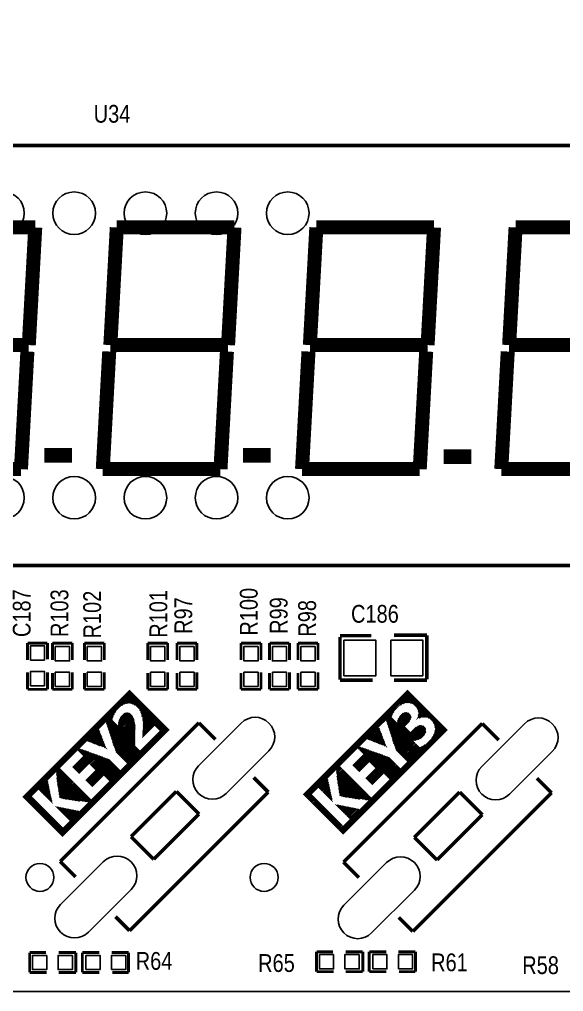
# Model space of a CAD drawing. Extents: x -16 to 114, y 9 to 99.
# Drawn here: x 76.75 to 96.17, y 9.2 to 43.91 of the extents above; entities that cross this region are included whole.
import ezdxf

# ---------------------------------------------------------------- set-up
doc = ezdxf.new("R2010")
doc.units = 0
for name, color, linetype in [('BG_OUTLINE', 3, 'CONTINUOUS'), ('MA_PEN3', 5, 'CONTINUOUS'), ('PG_SILKSCREEN_TOP', 6, 'CONTINUOUS'), ('PIN_TOP', 7, 'CONTINUOUS'), ('RD_SILKSCREEN_TOP', 8, 'CONTINUOUS')]:
    doc.layers.add(name, color=color, linetype=linetype)

msp = doc.modelspace()

# ---------------------------------------------------------------- linework, layer by layer
at = {"layer": 'BG_OUTLINE'}
for points in [[(-13.134086, 99.189794), (110.731046, 99.189794, -0.414215), (113.79708, 96.12376), (113.799874, 12.17676), (113.79708, 12.263374, -0.41422), (110.731046, 9.19734), (-13.22832, 9.19734), (-13.12672, 9.20496, -0.414214), (-16.192754, 12.270994), (-16.20012, 96.12376, -0.414215)], [(77.981048, 13.272516, 1), (76.983336, 13.272516, 1)], [(85.981032, 13.272516, 1), (84.98332, 13.272516, 1)]]:
    msp.add_lwpolyline(points, format="xyb", close=True, dxfattribs=at)
at = {"layer": 'MA_PEN3', "const_width": 0.0254}
for points in [[(76.861162, 16.143986), (80.68691, 19.96948)], [(76.879196, 16.125952), (80.704944, 19.951446)], [(76.89723, 16.107918), (80.722724, 19.933666)], [(76.915264, 16.089884), (80.740758, 19.915632)], [(76.933044, 16.072104), (80.758792, 19.897598)], [(76.951078, 16.05407), (80.776572, 19.879564)], [(76.969112, 16.036036), (80.794606, 19.861784)], [(76.986892, 16.018256), (80.81264, 19.84375)], [(80.399382, 19.394678), (80.830674, 19.825716)], [(80.489298, 19.448526), (80.848454, 19.807936)], [(80.543146, 19.46656), (80.866488, 19.789902)], [(86.872572, 16.230346), (90.608404, 19.965924)], [(86.890606, 16.212312), (90.626438, 19.948144)], [(86.90864, 16.194278), (90.644472, 19.93011)], [(86.926674, 16.176244), (90.662252, 19.912076)], [(86.944454, 16.158464), (90.680286, 19.894296)], [(86.962488, 16.14043), (90.69832, 19.876262)], [(86.980522, 16.122396), (90.7161, 19.858228)], [(86.998302, 16.104616), (90.734134, 19.840194)], [(90.339164, 19.409156), (90.752168, 19.822414)], [(90.428826, 19.463258), (90.770202, 19.80438)], [(90.482674, 19.481038), (90.787982, 19.786346)], [(80.579214, 19.46656), (80.884522, 19.771868)], [(80.633062, 19.484594), (80.902302, 19.753834)], [(80.668876, 19.484594), (80.920336, 19.736054)], [(80.704944, 19.484594), (80.93837, 19.71802)], [(80.722724, 19.46656), (80.95615, 19.699986)], [(80.758792, 19.46656), (80.974184, 19.682206)], [(80.776572, 19.448526), (80.992218, 19.664172)], [(80.81264, 19.448526), (81.010252, 19.646138)], [(80.830674, 19.430746), (81.028032, 19.628104)], [(80.848454, 19.412712), (81.046066, 19.610324)], [(80.884522, 19.412712), (81.0641, 19.59229)], [(80.902302, 19.394678), (81.08188, 19.574256)], [(80.920336, 19.376898), (81.099914, 19.556476)], [(80.93837, 19.358864), (81.117948, 19.538442)], [(80.95615, 19.34083), (81.135982, 19.520408)], [(80.974184, 19.322796), (81.153762, 19.502374)], [(80.992218, 19.305016), (81.171796, 19.484594)], [(81.010252, 19.286982), (81.18983, 19.46656)], [(81.028032, 19.268948), (81.20761, 19.448526)], [(81.028032, 19.233134), (81.225644, 19.430746)], [(90.536522, 19.499072), (90.806016, 19.768566)], [(90.57259, 19.499072), (90.82405, 19.750532)], [(90.608404, 19.499072), (90.84183, 19.732498)], [(90.644472, 19.499072), (90.859864, 19.714464)], [(90.680286, 19.499072), (90.877898, 19.696684)], [(90.69832, 19.481038), (90.895932, 19.67865)], [(90.734134, 19.481038), (90.913712, 19.660616)], [(90.752168, 19.463258), (90.931746, 19.642836)], [(90.787982, 19.463258), (90.94978, 19.624802)], [(90.806016, 19.445224), (90.96756, 19.606768)], [(90.82405, 19.42719), (90.985594, 19.588734)], [(90.84183, 19.409156), (91.003628, 19.570954)], [(90.859864, 19.391376), (91.021662, 19.55292)], [(90.877898, 19.373342), (91.039442, 19.534886)], [(90.895932, 19.355308), (91.057476, 19.517106)], [(90.913712, 19.337528), (91.07551, 19.499072)], [(90.931746, 19.319494), (91.09329, 19.481038)], [(90.931746, 19.283426), (91.111324, 19.463258)], [(90.94978, 19.265646), (91.129358, 19.445224)], [(90.96756, 19.247612), (91.147392, 19.42719)], [(77.004926, 16.000222), (80.202024, 19.197066)], [(79.842614, 18.802096), (80.148176, 19.107404)], [(79.968344, 18.388838), (80.704944, 19.125438)], [(79.986378, 18.371058), (80.722724, 19.107404)], [(79.986378, 18.33499), (80.740758, 19.08937)], [(80.273652, 18.802096), (80.633062, 19.161252)], [(80.273652, 18.766028), (80.650842, 19.143218)], [(80.273652, 18.730214), (80.68691, 19.143218)], [(80.291686, 18.855944), (80.596994, 19.161252)], [(80.30972, 18.909792), (80.56118, 19.161252)], [(80.345534, 18.981674), (80.507332, 19.143218)], [(81.046066, 19.2151), (81.243678, 19.412712)], [(81.0641, 19.197066), (81.261712, 19.394678)], [(81.0641, 19.161252), (81.279492, 19.376898)], [(81.08188, 19.143218), (81.297526, 19.358864)], [(81.08188, 19.107404), (81.31556, 19.34083)], [(81.099914, 19.08937), (81.33334, 19.322796)], [(81.099914, 19.053556), (81.351374, 19.305016)], [(81.099914, 19.017488), (81.369408, 19.286982)], [(81.117948, 18.999708), (81.387442, 19.268948)], [(81.135982, 18.981674), (81.405222, 19.251168)], [(81.135982, 18.945606), (81.423256, 19.233134)], [(81.135982, 18.909792), (81.44129, 19.2151)], [(81.135982, 18.873978), (81.45907, 19.197066)], [(81.153762, 18.855944), (81.477104, 19.179286)], [(81.153762, 18.819876), (81.495138, 19.161252)], [(81.153762, 18.784062), (81.513172, 19.143218)], [(81.153762, 18.748248), (81.530952, 19.125438)], [(81.153762, 18.71218), (81.548986, 19.107404)], [(81.153762, 18.676366), (81.56702, 19.08937)], [(87.016336, 16.086582), (90.123518, 19.193764)], [(89.836244, 18.870422), (90.06967, 19.103848)], [(89.94394, 18.511266), (90.590624, 19.157696)], [(89.961974, 18.493232), (90.626438, 19.157696)], [(89.961974, 18.457418), (90.644472, 19.139916)], [(89.979754, 18.439384), (90.662252, 19.121882)], [(89.979754, 18.40357), (90.680286, 19.103848)], [(89.997788, 18.385536), (90.69832, 19.086068)], [(90.231214, 18.870422), (90.536522, 19.17573)], [(90.231214, 18.834608), (90.57259, 19.17573)], [(90.249248, 18.92427), (90.500708, 19.17573)], [(90.303096, 19.014186), (90.44686, 19.157696)], [(90.913712, 18.906236), (91.290902, 19.283426)], [(90.94978, 18.978118), (91.273122, 19.30146)], [(90.96756, 19.211798), (91.165172, 19.409156)], [(90.96756, 19.17573), (91.183206, 19.391376)], [(90.96756, 19.068034), (91.237054, 19.337528)], [(90.96756, 19.031966), (91.255088, 19.319494)], [(90.985594, 19.157696), (91.20124, 19.373342)], [(90.985594, 19.121882), (91.21902, 19.355308)], [(91.003628, 18.960338), (91.308936, 19.265646)], [(91.021662, 18.942304), (91.32697, 19.247612)], [(91.09329, 18.978118), (91.34475, 19.229578)], [(91.129358, 18.978118), (91.362784, 19.211798)], [(91.165172, 18.978118), (91.380818, 19.193764)], [(91.20124, 18.978118), (91.398598, 19.17573)], [(91.237054, 18.978118), (91.416632, 19.157696)], [(91.273122, 18.978118), (91.434666, 19.139916)], [(91.308936, 18.978118), (91.4527, 19.121882)], [(91.32697, 18.960338), (91.47048, 19.103848)], [(91.34475, 18.942304), (91.488514, 19.086068)], [(79.842614, 18.766028), (80.112108, 19.035522)], [(79.860648, 18.748248), (80.094074, 18.981674)], [(79.860648, 18.71218), (80.076294, 18.927826)], [(79.878682, 18.6944), (80.076294, 18.891758)], [(79.878682, 18.658332), (80.094074, 18.873978)], [(79.896716, 18.640298), (80.112108, 18.855944)], [(79.896716, 18.604484), (80.130142, 18.83791)], [(79.914496, 18.58645), (80.148176, 18.819876)], [(79.914496, 18.550636), (80.165956, 18.802096)], [(79.93253, 18.532602), (80.18399, 18.784062)], [(79.93253, 18.496788), (80.202024, 18.766028)], [(79.950564, 18.478754), (80.219804, 18.748248)], [(80.004412, 18.31721), (80.758792, 19.071336)], [(80.004412, 18.281142), (80.776572, 19.053556)], [(80.022446, 18.263108), (80.794606, 19.035522)], [(80.022446, 18.227294), (80.794606, 18.999708)], [(80.040226, 18.20926), (80.81264, 18.981674)], [(80.040226, 18.173446), (80.830674, 18.96364)], [(80.05826, 18.155412), (80.830674, 18.927826)], [(80.05826, 18.119598), (80.848454, 18.909792)], [(80.05826, 18.08353), (80.848454, 18.873978)], [(80.076294, 18.06575), (80.848454, 18.83791)], [(80.076294, 18.029682), (80.866488, 18.819876)], [(80.094074, 18.011902), (80.866488, 18.784062)], [(80.094074, 17.975834), (80.866488, 18.748248)], [(81.135982, 18.514568), (81.638902, 19.017488)], [(81.135982, 18.478754), (81.656682, 18.999708)], [(81.135982, 18.44294), (81.674716, 18.981674)], [(81.135982, 18.406872), (81.69275, 18.96364)], [(81.135982, 18.371058), (81.71053, 18.945606)], [(81.135982, 18.33499), (81.728564, 18.927826)], [(81.135982, 18.299176), (81.746598, 18.909792)], [(81.135982, 18.263108), (81.764378, 18.891758)], [(81.153762, 18.640298), (81.5848, 19.071336)], [(81.153762, 18.604484), (81.602834, 19.053556)], [(81.153762, 18.56867), (81.620868, 19.035522)], [(81.5848, 18.676366), (81.782412, 18.873978)], [(81.602834, 18.658332), (81.800446, 18.855944)], [(81.620868, 18.640298), (81.81848, 18.83791)], [(81.638902, 18.622518), (81.83626, 18.819876)], [(81.656682, 18.604484), (81.854294, 18.802096)], [(81.674716, 18.58645), (81.872328, 18.784062)], [(81.69275, 18.56867), (81.890108, 18.766028)], [(81.71053, 18.550636), (81.908142, 18.748248)], [(89.836244, 18.834608), (90.051636, 19.05)], [(89.854024, 18.816574), (90.033602, 18.996152)], [(89.854024, 18.78076), (90.051636, 18.978118)], [(89.872058, 18.762726), (90.06967, 18.960338)], [(89.872058, 18.726658), (90.087704, 18.942304)], [(89.890092, 18.708878), (90.105484, 18.92427)], [(89.890092, 18.67281), (90.123518, 18.906236)], [(89.908126, 18.65503), (90.141552, 18.888456)], [(89.908126, 18.618962), (90.159332, 18.870422)], [(89.925906, 18.600928), (90.177366, 18.852388)], [(89.925906, 18.565114), (90.1954, 18.834608)], [(89.94394, 18.54708), (90.213434, 18.816574)], [(89.997788, 18.349468), (90.7161, 19.068034)], [(90.015822, 18.331688), (90.7161, 19.031966)], [(90.015822, 18.29562), (90.734134, 19.014186)], [(90.033602, 18.27784), (90.734134, 18.978118)], [(90.033602, 18.241772), (90.7161, 18.92427)], [(90.051636, 18.223738), (90.680286, 18.852388)], [(91.380818, 18.942304), (91.506548, 19.068034)], [(91.398598, 18.92427), (91.524328, 19.05)], [(91.416632, 18.906236), (91.542362, 19.031966)], [(91.434666, 18.888456), (91.560396, 19.014186)], [(91.4527, 18.870422), (91.57843, 18.996152)], [(91.47048, 18.852388), (91.59621, 18.978118)], [(91.488514, 18.834608), (91.614244, 18.960338)], [(91.506548, 18.816574), (91.632278, 18.942304)], [(91.506548, 18.78076), (91.650058, 18.92427)], [(91.524328, 18.762726), (91.668092, 18.906236)], [(91.542362, 18.744692), (91.686126, 18.888456)], [(91.542362, 18.708878), (91.70416, 18.870422)], [(91.560396, 18.690844), (91.72194, 18.852388)], [(91.560396, 18.65503), (91.739974, 18.834608)], [(91.560396, 18.618962), (91.758008, 18.816574)], [(91.560396, 18.511266), (91.811856, 18.762726)], [(91.560396, 18.475198), (91.82989, 18.744692)], [(91.57843, 18.600928), (91.775788, 18.79854)], [(91.57843, 18.565114), (91.793822, 18.78076)], [(78.136496, 14.868652), (81.96199, 18.6944)], [(78.15453, 14.850618), (81.980024, 18.676366)], [(78.17231, 14.832838), (81.998058, 18.658332)], [(78.190344, 14.814804), (82.015838, 18.640298)], [(78.208378, 14.79677), (82.033872, 18.622518)], [(78.226158, 14.77899), (82.051906, 18.604484)], [(78.244192, 14.760956), (82.06994, 18.58645)], [(78.262226, 14.742922), (82.08772, 18.56867)], [(78.28026, 14.724888), (82.105754, 18.550636)], [(79.17815, 18.137378), (79.591154, 18.550636)], [(79.196184, 18.119598), (79.609188, 18.532602)], [(79.231998, 18.119598), (79.609188, 18.496788)], [(79.250032, 18.101564), (79.627222, 18.478754)], [(79.285846, 18.101564), (79.627222, 18.44294)], [(79.30388, 18.08353), (79.645256, 18.424906)], [(79.339948, 18.08353), (79.645256, 18.388838)], [(79.950564, 18.44294), (80.237838, 18.730214)], [(79.968344, 18.424906), (80.255872, 18.71218)], [(80.112108, 17.9578), (80.884522, 18.730214)], [(80.130142, 17.94002), (80.884522, 18.6944)], [(80.130142, 17.903952), (80.884522, 18.658332)], [(80.148176, 17.886172), (80.884522, 18.622518)], [(80.148176, 17.850104), (80.884522, 18.58645)], [(80.165956, 17.83207), (80.884522, 18.550636)], [(80.165956, 17.796256), (80.884522, 18.514568)], [(80.18399, 17.778222), (80.884522, 18.478754)], [(80.18399, 17.742408), (80.884522, 18.44294)], [(80.202024, 17.724374), (80.884522, 18.406872)], [(81.728564, 18.532602), (81.926176, 18.730214)], [(81.746598, 18.514568), (81.94421, 18.71218)], [(88.16594, 14.936978), (91.901518, 18.67281)], [(88.18372, 14.919198), (91.919552, 18.65503)], [(88.201754, 14.901164), (91.937586, 18.636996)], [(88.219788, 14.88313), (91.95562, 18.618962)], [(88.237568, 14.86535), (91.9734, 18.600928)], [(88.255602, 14.847316), (91.991434, 18.583148)], [(88.273636, 14.829282), (92.009468, 18.565114)], [(88.29167, 14.811248), (92.027248, 18.54708)], [(89.171526, 18.205958), (89.584784, 18.618962)], [(89.18956, 18.187924), (89.602564, 18.600928)], [(89.225374, 18.187924), (89.602564, 18.565114)], [(89.243408, 18.16989), (89.620598, 18.54708)], [(89.279476, 18.16989), (89.620598, 18.511266)], [(89.297256, 18.15211), (89.638632, 18.493232)], [(89.333324, 18.15211), (89.638632, 18.457418)], [(89.351104, 18.134076), (89.656666, 18.439384)], [(89.369138, 18.116042), (89.674446, 18.42135)], [(90.051636, 18.187924), (90.518742, 18.65503)], [(90.051636, 18.15211), (90.536522, 18.636996)], [(90.06967, 18.134076), (90.554556, 18.618962)], [(90.06967, 18.098262), (90.57259, 18.600928)], [(90.087704, 18.080228), (90.590624, 18.583148)], [(90.087704, 18.04416), (90.608404, 18.565114)], [(90.105484, 18.02638), (90.626438, 18.54708)], [(90.123518, 18.008346), (90.644472, 18.5293)], [(90.123518, 17.972532), (90.662252, 18.511266)], [(90.141552, 17.954498), (90.680286, 18.493232)], [(90.141552, 17.91843), (90.69832, 18.475198)], [(90.159332, 17.864582), (90.985594, 18.690844)], [(90.159332, 17.90065), (90.913712, 18.65503)], [(90.177366, 17.846802), (91.039442, 18.708878)], [(90.177366, 17.810734), (91.07551, 18.708878)], [(90.1954, 17.7927), (91.111324, 18.708878)], [(90.213434, 17.77492), (91.129358, 18.690844)], [(90.231214, 17.756886), (91.165172, 18.690844)], [(90.249248, 17.738852), (91.183206, 18.67281)], [(90.267282, 17.721072), (91.20124, 18.65503)], [(90.285062, 17.703038), (91.21902, 18.636996)], [(90.303096, 17.685004), (91.237054, 18.618962)], [(90.32113, 17.66697), (91.255088, 18.600928)], [(90.84183, 18.15211), (91.255088, 18.565114)], [(90.877898, 18.15211), (91.255088, 18.5293)], [(90.931746, 18.16989), (91.255088, 18.493232)], [(90.985594, 18.187924), (91.255088, 18.457418)], [(91.4527, 18.259806), (91.883738, 18.690844)], [(91.506548, 18.349468), (91.865704, 18.708878)], [(91.542362, 18.42135), (91.84767, 18.726658)], [(79.357728, 18.06575), (79.663036, 18.371058)], [(79.375762, 18.047716), (79.68107, 18.353024)], [(79.411576, 18.047716), (79.68107, 18.31721)], [(79.42961, 18.029682), (79.699104, 18.299176)], [(79.465678, 18.029682), (79.699104, 18.263108)], [(79.483458, 18.011902), (79.716884, 18.245328)], [(79.519526, 18.011902), (79.716884, 18.20926)], [(79.537306, 17.993868), (79.734918, 18.19148)], [(79.55534, 17.975834), (79.734918, 18.155412)], [(79.591154, 17.975834), (79.752952, 18.137378)], [(79.609188, 17.9578), (79.770986, 18.119598)], [(79.645256, 17.9578), (79.770986, 18.08353)], [(79.663036, 17.94002), (79.788766, 18.06575)], [(80.219804, 17.70634), (80.884522, 18.371058)], [(80.237838, 17.68856), (80.884522, 18.33499)], [(80.255872, 17.670526), (80.884522, 18.299176)], [(80.273652, 17.652492), (80.884522, 18.263108)], [(80.291686, 17.634712), (80.884522, 18.227294)], [(80.30972, 17.616678), (80.884522, 18.19148)], [(80.327754, 17.598644), (80.884522, 18.155412)], [(80.345534, 17.58061), (80.884522, 18.119598)], [(80.363568, 17.56283), (80.884522, 18.08353)], [(80.381602, 17.544796), (80.884522, 18.047716)], [(89.405206, 18.116042), (89.674446, 18.385536)], [(89.422986, 18.098262), (89.69248, 18.367502)], [(89.459054, 18.098262), (89.69248, 18.331688)], [(89.476834, 18.080228), (89.710514, 18.313654)], [(89.512902, 18.080228), (89.710514, 18.27784)], [(89.530936, 18.062194), (89.728294, 18.259806)], [(89.548716, 18.04416), (89.728294, 18.223738)], [(89.584784, 18.04416), (89.746328, 18.205958)], [(89.602564, 18.02638), (89.764362, 18.187924)], [(89.638632, 18.02638), (89.764362, 18.15211)], [(89.656666, 18.008346), (89.782396, 18.134076)], [(89.69248, 18.008346), (89.782396, 18.098262)], [(89.710514, 17.990312), (89.800176, 18.080228)], [(89.746328, 17.990312), (89.800176, 18.04416)], [(90.339164, 17.64919), (90.82405, 18.134076)], [(90.356944, 17.631156), (90.84183, 18.116042)], [(90.374978, 17.613122), (90.859864, 18.098262)], [(90.393012, 17.595342), (90.877898, 18.080228)], [(90.410792, 17.577308), (90.895932, 18.062194)], [(90.428826, 17.559274), (90.913712, 18.04416)], [(91.057476, 18.223738), (91.21902, 18.385536)], [(78.639416, 17.203674), (79.214218, 17.778222)], [(78.65745, 17.18564), (79.231998, 17.760442)], [(78.67523, 17.167606), (79.250032, 17.742408)], [(78.693264, 17.149572), (79.285846, 17.742408)], [(78.711298, 17.131792), (79.30388, 17.724374)], [(78.729078, 17.113758), (79.339948, 17.724374)], [(78.747112, 17.095724), (79.357728, 17.70634)], [(78.765146, 17.077944), (79.393796, 17.70634)], [(78.837028, 17.796256), (78.908656, 17.868138)], [(78.854808, 17.778222), (78.944724, 17.868138)], [(78.872842, 17.760442), (78.962758, 17.850104)], [(78.890876, 17.742408), (78.998572, 17.850104)], [(78.908656, 17.724374), (79.016606, 17.83207)], [(78.92669, 17.70634), (79.05242, 17.83207)], [(78.944724, 17.68856), (79.070454, 17.81429)], [(78.962758, 17.670526), (79.106268, 17.81429)], [(78.980538, 17.652492), (79.124302, 17.796256)], [(78.998572, 17.634712), (79.160116, 17.796256)], [(79.016606, 17.616678), (79.17815, 17.778222)], [(79.699104, 17.94002), (79.788766, 18.029682)], [(79.716884, 17.921986), (79.8068, 18.011902)], [(79.752952, 17.921986), (79.8068, 17.975834)], [(79.770986, 17.903952), (79.824834, 17.9578)], [(79.788766, 17.886172), (79.824834, 17.921986)], [(79.824834, 17.886172), (79.842614, 17.903952)], [(79.842614, 17.868138), (79.860648, 17.886172)], [(79.860648, 17.850104), (79.878682, 17.868138)], [(80.399382, 17.526762), (80.884522, 18.011902)], [(80.417416, 17.508982), (80.884522, 17.975834)], [(80.43545, 17.490948), (80.902302, 17.9578)], [(80.453484, 17.472914), (80.920336, 17.94002)], [(80.471264, 17.45488), (80.93837, 17.921986)], [(80.489298, 17.4371), (80.95615, 17.903952)], [(80.507332, 17.419066), (80.974184, 17.886172)], [(80.525112, 17.401032), (80.992218, 17.868138)], [(80.543146, 17.383252), (81.010252, 17.850104)], [(80.56118, 17.365218), (81.028032, 17.83207)], [(80.579214, 17.347184), (81.046066, 17.81429)], [(88.147906, 14.955012), (91.21902, 18.02638)], [(88.632792, 17.272), (89.207594, 17.846802)], [(88.650826, 17.253966), (89.225374, 17.828768)], [(88.668606, 17.235932), (89.243408, 17.810734)], [(88.68664, 17.218152), (89.279476, 17.810734)], [(88.704674, 17.200118), (89.297256, 17.7927)], [(88.722708, 17.182084), (89.333324, 17.7927)], [(88.740488, 17.164304), (89.351104, 17.77492)], [(88.758522, 17.14627), (89.387172, 17.77492)], [(88.776556, 17.128236), (89.405206, 17.756886)], [(88.794336, 17.110202), (89.44102, 17.756886)], [(88.81237, 17.092422), (89.459054, 17.738852)], [(88.830404, 17.864582), (88.902286, 17.936464)], [(88.830404, 17.074388), (89.494868, 17.738852)], [(88.848438, 17.846802), (88.9381, 17.936464)], [(88.848438, 17.056354), (89.512902, 17.721072)], [(88.866218, 17.828768), (88.956134, 17.91843)], [(88.866218, 17.038574), (89.548716, 17.721072)], [(88.884252, 17.810734), (88.991948, 17.91843)], [(88.902286, 17.7927), (89.009982, 17.90065)], [(88.920066, 17.77492), (89.045796, 17.90065)], [(88.9381, 17.756886), (89.06383, 17.882616)], [(88.956134, 17.738852), (89.099898, 17.882616)], [(88.974168, 17.721072), (89.117678, 17.864582)], [(88.991948, 17.703038), (89.153746, 17.864582)], [(89.009982, 17.685004), (89.171526, 17.846802)], [(89.243408, 17.379696), (89.56675, 17.703038)], [(89.261442, 17.361662), (89.602564, 17.703038)], [(89.764362, 17.972532), (89.81821, 18.02638)], [(89.782396, 17.954498), (89.81821, 17.990312)], [(89.81821, 17.954498), (89.836244, 17.972532)], [(89.836244, 17.936464), (89.854024, 17.954498)], [(89.854024, 17.91843), (89.872058, 17.936464)], [(90.44686, 17.54124), (90.931746, 18.02638)], [(90.464894, 17.52346), (90.94978, 18.008346)], [(90.482674, 17.505426), (90.96756, 17.990312)], [(90.500708, 17.487392), (90.985594, 17.972532)], [(90.518742, 17.469612), (91.003628, 17.954498)], [(90.536522, 17.451578), (91.021662, 17.936464)], [(90.554556, 17.433544), (91.057476, 17.936464)], [(90.57259, 17.415764), (91.129358, 17.972532)], [(78.78318, 17.05991), (79.411576, 17.68856)], [(78.80096, 17.041876), (79.447644, 17.68856)], [(78.818994, 17.023842), (79.465678, 17.670526)], [(78.837028, 17.006062), (79.501492, 17.670526)], [(78.854808, 16.988028), (79.519526, 17.652492)], [(78.872842, 16.969994), (79.55534, 17.652492)], [(79.106268, 16.736568), (79.896716, 17.526762)], [(79.124302, 16.718534), (79.914496, 17.508982)], [(79.142336, 16.700754), (79.950564, 17.508982)], [(79.160116, 16.68272), (79.968344, 17.490948)], [(79.17815, 16.664686), (79.986378, 17.472914)], [(79.196184, 16.646906), (80.004412, 17.45488)], [(79.214218, 16.628872), (80.022446, 17.4371)], [(79.231998, 16.610838), (80.040226, 17.419066)], [(79.250032, 17.31137), (79.573374, 17.634712)], [(79.250032, 16.592804), (80.05826, 17.401032)], [(79.268066, 17.293336), (79.609188, 17.634712)], [(79.268066, 16.575024), (80.076294, 17.383252)], [(79.285846, 17.275302), (79.627222, 17.616678)], [(79.285846, 16.55699), (80.094074, 17.365218)], [(79.30388, 17.257522), (79.663036, 17.616678)], [(79.30388, 16.538956), (80.112108, 17.347184)], [(79.321914, 17.239488), (79.68107, 17.598644)], [(79.339948, 17.221454), (79.716884, 17.598644)], [(79.357728, 17.203674), (79.734918, 17.58061)], [(79.375762, 17.18564), (79.752952, 17.56283)], [(79.393796, 17.167606), (79.788766, 17.56283)], [(79.411576, 17.149572), (79.8068, 17.544796)], [(79.42961, 17.131792), (79.842614, 17.544796)], [(79.447644, 17.113758), (79.860648, 17.526762)], [(89.099898, 16.804894), (89.890092, 17.595342)], [(89.117678, 16.787114), (89.908126, 17.577308)], [(89.135712, 16.76908), (89.94394, 17.577308)], [(89.153746, 16.751046), (89.961974, 17.559274)], [(89.171526, 16.733266), (89.979754, 17.54124)], [(89.18956, 16.715232), (89.997788, 17.52346)], [(89.207594, 16.697198), (90.015822, 17.505426)], [(89.225374, 16.679164), (90.033602, 17.487392)], [(89.243408, 16.661384), (90.051636, 17.469612)], [(89.261442, 16.64335), (90.06967, 17.451578)], [(89.279476, 17.343882), (89.620598, 17.685004)], [(89.279476, 16.625316), (90.087704, 17.433544)], [(89.297256, 17.325848), (89.656666, 17.685004)], [(89.297256, 16.607536), (90.105484, 17.415764)], [(89.31529, 17.307814), (89.674446, 17.66697)], [(89.31529, 16.589502), (90.123518, 17.39773)], [(89.333324, 17.290034), (89.710514, 17.66697)], [(89.333324, 16.571468), (90.141552, 17.379696)], [(89.351104, 17.272), (89.728294, 17.64919)], [(89.369138, 17.253966), (89.746328, 17.631156)], [(89.387172, 17.235932), (89.782396, 17.631156)], [(89.405206, 17.218152), (89.800176, 17.613122)], [(89.422986, 17.200118), (89.836244, 17.613122)], [(89.44102, 17.182084), (89.854024, 17.595342)], [(89.764362, 16.966692), (90.159332, 17.361662)], [(78.064614, 17.023842), (78.208378, 17.167606)], [(78.064614, 16.988028), (78.226158, 17.149572)], [(78.064614, 16.952214), (78.244192, 17.131792)], [(78.064614, 16.916146), (78.262226, 17.113758)], [(78.064614, 16.80845), (78.316074, 17.05991)], [(78.082648, 16.898112), (78.28026, 17.095724)], [(78.082648, 16.862298), (78.29804, 17.077944)], [(78.082648, 16.790416), (78.334108, 17.041876)], [(78.082648, 16.754602), (78.351888, 17.023842)], [(78.082648, 16.718534), (78.369922, 17.006062)], [(79.321914, 16.521176), (80.130142, 17.329404)], [(79.339948, 16.503142), (80.148176, 17.31137)], [(79.770986, 16.898112), (80.165956, 17.293336)], [(79.788766, 16.880332), (80.18399, 17.275302)], [(79.8068, 16.862298), (80.202024, 17.257522)], [(79.824834, 16.844264), (80.219804, 17.239488)], [(79.842614, 16.826484), (80.237838, 17.221454)], [(79.860648, 16.80845), (80.255872, 17.203674)], [(79.878682, 16.790416), (80.273652, 17.18564)], [(79.896716, 16.772382), (80.291686, 17.167606)], [(79.914496, 16.754602), (80.30972, 17.149572)], [(79.93253, 16.736568), (80.327754, 17.131792)], [(79.950564, 16.718534), (80.345534, 17.113758)], [(88.05799, 17.092422), (88.201754, 17.235932)], [(88.05799, 17.056354), (88.219788, 17.218152)], [(88.05799, 17.02054), (88.237568, 17.200118)], [(88.05799, 16.984472), (88.255602, 17.182084)], [(88.05799, 16.876776), (88.30945, 17.128236)], [(88.076024, 16.966692), (88.273636, 17.164304)], [(88.076024, 16.930624), (88.29167, 17.14627)], [(88.076024, 16.858742), (88.327484, 17.110202)], [(88.076024, 16.822928), (88.345518, 17.092422)], [(88.076024, 16.787114), (88.363298, 17.074388)], [(88.076024, 16.751046), (88.381332, 17.056354)], [(88.094058, 16.733266), (88.399366, 17.038574)], [(88.094058, 16.697198), (88.4174, 17.02054)], [(88.094058, 16.661384), (88.43518, 17.002506)], [(89.782396, 16.948658), (90.177366, 17.343882)], [(89.800176, 16.930624), (90.1954, 17.325848)], [(89.81821, 16.912844), (90.213434, 17.307814)], [(89.836244, 16.89481), (90.231214, 17.290034)], [(89.854024, 16.876776), (90.249248, 17.272)], [(89.872058, 16.858742), (90.267282, 17.253966)], [(89.890092, 16.840962), (90.285062, 17.235932)], [(89.908126, 16.822928), (90.303096, 17.218152)], [(89.925906, 16.804894), (90.32113, 17.200118)], [(89.94394, 16.787114), (90.339164, 17.182084)], [(77.435964, 16.395446), (77.759306, 16.718534)], [(77.453998, 16.377412), (77.77734, 16.700754)], [(77.472032, 16.359378), (77.77734, 16.664686)], [(78.082648, 16.68272), (78.387956, 16.988028)], [(78.100428, 16.664686), (78.40599, 16.969994)], [(78.100428, 16.628872), (78.42377, 16.952214)], [(78.100428, 16.592804), (78.441804, 16.93418)], [(78.100428, 16.55699), (78.459838, 16.916146)], [(78.118462, 16.538956), (78.477618, 16.898112)], [(78.118462, 16.503142), (78.495652, 16.880332)], [(78.118462, 16.467074), (78.513686, 16.862298)], [(78.136496, 16.449294), (78.53172, 16.844264)], [(78.136496, 16.413226), (78.5495, 16.826484)], [(78.136496, 16.377412), (78.567534, 16.80845)], [(78.136496, 16.341344), (78.585568, 16.790416)], [(78.15453, 16.323564), (78.603348, 16.772382)], [(78.15453, 16.287496), (78.621382, 16.754602)], [(78.15453, 16.251682), (78.639416, 16.736568)], [(78.15453, 16.215614), (78.65745, 16.718534)], [(78.17231, 16.197834), (78.67523, 16.700754)], [(78.17231, 16.161766), (78.693264, 16.68272)], [(78.17231, 16.125952), (78.711298, 16.664686)], [(87.42934, 16.463772), (87.752682, 16.787114)], [(87.447374, 16.445738), (87.770716, 16.76908)], [(87.465408, 16.427704), (87.770716, 16.733266)], [(87.483442, 16.409924), (87.770716, 16.697198)], [(87.501222, 16.39189), (87.78875, 16.679164)], [(88.094058, 16.625316), (88.453214, 16.984472)], [(88.111838, 16.607536), (88.471248, 16.966692)], [(88.111838, 16.571468), (88.489028, 16.948658)], [(88.111838, 16.535654), (88.507062, 16.930624)], [(88.129872, 16.51762), (88.525096, 16.912844)], [(88.129872, 16.481806), (88.542876, 16.89481)], [(88.129872, 16.445738), (88.56091, 16.876776)], [(88.129872, 16.409924), (88.578944, 16.858742)], [(88.147906, 16.39189), (88.596978, 16.840962)], [(88.147906, 16.356076), (88.614758, 16.822928)], [(88.147906, 16.320008), (88.632792, 16.804894)], [(88.147906, 16.284194), (88.650826, 16.787114)], [(88.16594, 16.26616), (88.668606, 16.76908)], [(88.16594, 16.230346), (88.68664, 16.751046)], [(88.16594, 16.194278), (88.704674, 16.733266)], [(88.18372, 16.176244), (88.722708, 16.715232)], [(88.219788, 16.176244), (88.740488, 16.697198)], [(88.237568, 16.158464), (88.758522, 16.679164)], [(88.273636, 16.158464), (88.776556, 16.661384)], [(77.489812, 16.341344), (77.77734, 16.628872)], [(77.507846, 16.323564), (77.79512, 16.610838)], [(77.52588, 16.30553), (77.79512, 16.575024)], [(77.54366, 16.287496), (77.79512, 16.538956)], [(77.561694, 16.269716), (77.813154, 16.521176)], [(77.579728, 16.251682), (77.813154, 16.485108)], [(77.597762, 16.233648), (77.813154, 16.449294)], [(77.615542, 16.215614), (77.831188, 16.43126)], [(77.633576, 16.197834), (77.831188, 16.395446)], [(77.65161, 16.1798), (77.831188, 16.359378)], [(77.66939, 16.161766), (77.849222, 16.341344)], [(77.687424, 16.143986), (77.849222, 16.30553)], [(78.190344, 16.107918), (78.729078, 16.646906)], [(78.226158, 16.107918), (78.747112, 16.628872)], [(78.244192, 16.089884), (78.765146, 16.610838)], [(78.28026, 16.089884), (78.78318, 16.592804)], [(78.29804, 16.072104), (78.80096, 16.575024)], [(78.334108, 16.072104), (78.818994, 16.55699)], [(78.369922, 16.072104), (78.837028, 16.538956)], [(78.387956, 16.05407), (78.854808, 16.521176)], [(78.42377, 16.05407), (78.872842, 16.503142)], [(78.459838, 16.05407), (78.890876, 16.485108)], [(78.495652, 16.05407), (78.908656, 16.467074)], [(78.513686, 16.036036), (78.92669, 16.449294)], [(78.5495, 16.036036), (78.944724, 16.43126)], [(78.585568, 16.036036), (78.962758, 16.413226)], [(78.621382, 16.036036), (78.980538, 16.395446)], [(78.639416, 16.018256), (78.998572, 16.377412)], [(78.67523, 16.018256), (79.016606, 16.359378)], [(78.711298, 16.018256), (79.034386, 16.341344)], [(78.729078, 16.000222), (79.05242, 16.323564)], [(78.765146, 16.000222), (79.070454, 16.30553)], [(87.519256, 16.373856), (87.78875, 16.64335)], [(87.53729, 16.356076), (87.78875, 16.607536)], [(87.55507, 16.338042), (87.80653, 16.589502)], [(87.573104, 16.320008), (87.80653, 16.553434)], [(87.591138, 16.301974), (87.80653, 16.51762)], [(87.609172, 16.284194), (87.824564, 16.499586)], [(87.626952, 16.26616), (87.824564, 16.463772)], [(87.644986, 16.248126), (87.824564, 16.427704)], [(87.66302, 16.230346), (87.842598, 16.409924)], [(87.6808, 16.212312), (87.842598, 16.373856)], [(87.698834, 16.194278), (87.842598, 16.338042)], [(87.716868, 16.176244), (87.860378, 16.320008)], [(88.29167, 16.14043), (88.794336, 16.64335)], [(88.327484, 16.14043), (88.81237, 16.625316)], [(88.363298, 16.14043), (88.830404, 16.607536)], [(88.381332, 16.122396), (88.848438, 16.589502)], [(88.4174, 16.122396), (88.866218, 16.571468)], [(88.453214, 16.122396), (88.884252, 16.553434)], [(88.489028, 16.122396), (88.902286, 16.535654)], [(88.507062, 16.104616), (88.920066, 16.51762)], [(88.542876, 16.104616), (88.9381, 16.499586)], [(88.578944, 16.104616), (88.956134, 16.481806)], [(88.614758, 16.104616), (88.974168, 16.463772)], [(88.632792, 16.086582), (88.991948, 16.445738)], [(88.668606, 16.086582), (89.009982, 16.427704)], [(88.704674, 16.086582), (89.028016, 16.409924)], [(88.722708, 16.068548), (89.045796, 16.39189)], [(88.758522, 16.068548), (89.06383, 16.373856)], [(88.794336, 16.068548), (89.081864, 16.356076)], [(88.830404, 16.068548), (89.099898, 16.338042)], [(88.848438, 16.050514), (89.117678, 16.320008)], [(77.02296, 15.982188), (77.202538, 16.161766)], [(77.040994, 15.964154), (77.220572, 16.143986)], [(77.058774, 15.946374), (77.238352, 16.125952)], [(77.076808, 15.92834), (77.256386, 16.107918)], [(77.094842, 15.910306), (77.27442, 16.089884)], [(77.112622, 15.892526), (77.292454, 16.072104)], [(77.130656, 15.874492), (77.310234, 16.05407)], [(77.14869, 15.856458), (77.328268, 16.036036)], [(77.166724, 15.838678), (77.346302, 16.018256)], [(77.184504, 15.820644), (77.364082, 16.000222)], [(77.202538, 15.80261), (77.382116, 15.982188)], [(77.220572, 15.784576), (77.40015, 15.964154)], [(77.705458, 16.125952), (77.849222, 16.269716)], [(77.723492, 16.107918), (77.867002, 16.251682)], [(77.741272, 16.089884), (77.867002, 16.215614)], [(77.759306, 16.072104), (77.867002, 16.1798)], [(77.77734, 16.05407), (77.885036, 16.161766)], [(77.79512, 16.036036), (77.885036, 16.125952)], [(77.813154, 16.018256), (77.90307, 16.107918)], [(77.831188, 16.000222), (77.90307, 16.072104)], [(77.849222, 15.982188), (77.90307, 16.036036)], [(77.867002, 15.964154), (77.92085, 16.018256)], [(77.885036, 15.946374), (77.92085, 15.982188)], [(78.80096, 16.000222), (79.088488, 16.287496)], [(78.837028, 16.000222), (79.106268, 16.269716)], [(78.854808, 15.982188), (79.124302, 16.251682)], [(78.890876, 15.982188), (79.142336, 16.233648)], [(78.944724, 16.000222), (79.160116, 16.215614)], [(78.980538, 16.000222), (79.17815, 16.197834)], [(78.998572, 15.982188), (79.196184, 16.1798)], [(79.034386, 15.982188), (79.214218, 16.161766)], [(79.070454, 15.982188), (79.231998, 16.143986)], [(79.088488, 15.964154), (79.250032, 16.125952)], [(79.124302, 15.964154), (79.268066, 16.107918)], [(79.160116, 15.964154), (79.285846, 16.089884)], [(79.196184, 15.964154), (79.30388, 16.072104)], [(87.03437, 16.068548), (87.195914, 16.230346)], [(87.052404, 16.050514), (87.213948, 16.212312)], [(87.070184, 16.032734), (87.231982, 16.194278)], [(87.088218, 16.0147), (87.249762, 16.176244)], [(87.106252, 15.996666), (87.267796, 16.158464)], [(87.124032, 15.978886), (87.28583, 16.14043)], [(87.142066, 15.960852), (87.30361, 16.122396)], [(87.1601, 15.942818), (87.321644, 16.104616)], [(87.17788, 15.925038), (87.339678, 16.086582)], [(87.195914, 15.907004), (87.357712, 16.068548)], [(87.213948, 15.88897), (87.375492, 16.050514)], [(87.231982, 15.870936), (87.393526, 16.032734)], [(87.249762, 15.853156), (87.41156, 16.0147)], [(87.267796, 15.835122), (87.42934, 15.996666)], [(87.28583, 15.817088), (87.447374, 15.978886)], [(87.30361, 15.799308), (87.465408, 15.960852)], [(87.734902, 16.158464), (87.860378, 16.284194)], [(87.752682, 16.14043), (87.860378, 16.248126)], [(87.770716, 16.122396), (87.878412, 16.230346)], [(87.78875, 16.104616), (87.878412, 16.194278)], [(87.80653, 16.086582), (87.896446, 16.176244)], [(87.824564, 16.068548), (87.896446, 16.14043)], [(87.842598, 16.050514), (87.896446, 16.104616)], [(87.860378, 16.032734), (87.91448, 16.086582)], [(87.878412, 16.0147), (87.91448, 16.050514)], [(87.896446, 15.996666), (87.91448, 16.0147)], [(87.91448, 15.978886), (87.93226, 15.996666)], [(88.884252, 16.050514), (89.135712, 16.301974)], [(88.9381, 16.068548), (89.153746, 16.284194)], [(88.974168, 16.068548), (89.171526, 16.26616)], [(88.991948, 16.050514), (89.18956, 16.248126)], [(89.028016, 16.050514), (89.207594, 16.230346)], [(89.06383, 16.050514), (89.225374, 16.212312)], [(89.081864, 16.032734), (89.243408, 16.194278)], [(89.117678, 16.032734), (89.261442, 16.176244)], [(89.153746, 16.032734), (89.279476, 16.158464)], [(89.18956, 16.032734), (89.297256, 16.14043)], [(77.238352, 15.766796), (77.41793, 15.946374)], [(77.256386, 15.748762), (77.435964, 15.92834)], [(77.27442, 15.730728), (77.453998, 15.910306)], [(77.292454, 15.712948), (77.472032, 15.892526)], [(77.310234, 15.694914), (77.489812, 15.874492)], [(77.328268, 15.67688), (77.507846, 15.856458)], [(77.346302, 15.658846), (77.52588, 15.838678)], [(77.364082, 15.641066), (77.54366, 15.820644)], [(77.382116, 15.623032), (77.561694, 15.80261)], [(77.40015, 15.604998), (77.579728, 15.784576)], [(77.41793, 15.587218), (77.597762, 15.766796)], [(77.435964, 15.569184), (77.615542, 15.748762)], [(77.453998, 15.55115), (77.633576, 15.730728)], [(77.472032, 15.533116), (77.65161, 15.712948)], [(77.489812, 15.515336), (77.66939, 15.694914)], [(77.507846, 15.497302), (77.687424, 15.67688)], [(77.52588, 15.479268), (77.705458, 15.658846)], [(77.54366, 15.461488), (77.723492, 15.641066)], [(77.561694, 15.443454), (77.741272, 15.623032)], [(77.90307, 15.92834), (77.92085, 15.946374)], [(77.92085, 15.910306), (77.938884, 15.92834)], [(78.0288, 15.80261), (78.04658, 15.820644)], [(78.04658, 15.784576), (78.064614, 15.80261)], [(78.064614, 15.766796), (78.100428, 15.80261)], [(78.082648, 15.748762), (78.136496, 15.80261)], [(78.100428, 15.730728), (78.15453, 15.784576)], [(78.118462, 15.712948), (78.190344, 15.784576)], [(78.136496, 15.694914), (78.226158, 15.784576)], [(78.15453, 15.67688), (78.244192, 15.766796)], [(78.17231, 15.658846), (78.28026, 15.766796)], [(78.190344, 15.641066), (78.316074, 15.766796)], [(78.208378, 15.623032), (78.334108, 15.748762)], [(78.226158, 15.604998), (78.369922, 15.748762)], [(78.244192, 15.587218), (78.40599, 15.748762)], [(78.262226, 15.569184), (78.42377, 15.730728)], [(78.28026, 15.55115), (78.459838, 15.730728)], [(78.29804, 15.533116), (78.495652, 15.730728)], [(78.316074, 15.515336), (78.513686, 15.712948)], [(78.334108, 15.497302), (78.5495, 15.712948)], [(78.351888, 15.479268), (78.585568, 15.712948)], [(78.369922, 15.461488), (78.603348, 15.694914)], [(78.387956, 15.443454), (78.639416, 15.694914)], [(78.40599, 15.42542), (78.67523, 15.694914)], [(78.42377, 15.407386), (78.693264, 15.67688)], [(78.441804, 15.389606), (78.729078, 15.67688)], [(78.459838, 15.371572), (78.765146, 15.67688)], [(78.477618, 15.353538), (78.78318, 15.658846)], [(78.495652, 15.335758), (78.818994, 15.658846)], [(78.513686, 15.317724), (78.854808, 15.658846)], [(78.53172, 15.29969), (78.872842, 15.641066)], [(87.321644, 15.781274), (87.483442, 15.942818)], [(87.339678, 15.76324), (87.501222, 15.925038)], [(87.357712, 15.745206), (87.519256, 15.907004)], [(87.375492, 15.727426), (87.53729, 15.88897)], [(87.393526, 15.709392), (87.55507, 15.870936)], [(87.41156, 15.691358), (87.573104, 15.853156)], [(87.42934, 15.673578), (87.591138, 15.835122)], [(87.447374, 15.655544), (87.609172, 15.817088)], [(87.465408, 15.63751), (87.626952, 15.799308)], [(87.483442, 15.619476), (87.644986, 15.781274)], [(87.501222, 15.601696), (87.66302, 15.76324)], [(87.519256, 15.583662), (87.6808, 15.745206)], [(87.53729, 15.565628), (87.698834, 15.727426)], [(87.55507, 15.547848), (87.716868, 15.709392)], [(87.573104, 15.529814), (87.734902, 15.691358)], [(87.591138, 15.51178), (87.752682, 15.673578)], [(87.609172, 15.493746), (87.770716, 15.655544)], [(87.626952, 15.475966), (87.78875, 15.63751)], [(87.644986, 15.457932), (87.80653, 15.619476)], [(88.022176, 15.870936), (88.04021, 15.88897)], [(88.04021, 15.853156), (88.05799, 15.870936)], [(88.05799, 15.835122), (88.094058, 15.870936)], [(88.076024, 15.817088), (88.129872, 15.870936)], [(88.094058, 15.799308), (88.147906, 15.853156)], [(88.111838, 15.781274), (88.18372, 15.853156)], [(88.129872, 15.76324), (88.219788, 15.853156)], [(88.147906, 15.745206), (88.237568, 15.835122)], [(88.16594, 15.727426), (88.273636, 15.835122)], [(88.18372, 15.709392), (88.30945, 15.835122)], [(88.201754, 15.691358), (88.327484, 15.817088)], [(88.219788, 15.673578), (88.363298, 15.817088)], [(88.237568, 15.655544), (88.399366, 15.817088)], [(88.255602, 15.63751), (88.4174, 15.799308)], [(88.273636, 15.619476), (88.453214, 15.799308)], [(88.29167, 15.601696), (88.489028, 15.799308)], [(88.30945, 15.583662), (88.507062, 15.781274)], [(88.327484, 15.565628), (88.542876, 15.781274)], [(88.345518, 15.547848), (88.578944, 15.781274)], [(88.363298, 15.529814), (88.596978, 15.76324)], [(88.381332, 15.51178), (88.632792, 15.76324)], [(88.399366, 15.493746), (88.668606, 15.76324)], [(88.4174, 15.475966), (88.68664, 15.745206)], [(88.43518, 15.457932), (88.722708, 15.745206)], [(88.453214, 15.439898), (88.758522, 15.745206)], [(88.471248, 15.422118), (88.776556, 15.727426)], [(88.489028, 15.404084), (88.81237, 15.727426)], [(88.507062, 15.38605), (88.848438, 15.727426)], [(88.525096, 15.368016), (88.866218, 15.709392)], [(77.579728, 15.42542), (77.759306, 15.604998)], [(77.597762, 15.407386), (77.77734, 15.587218)], [(77.615542, 15.389606), (77.79512, 15.569184)], [(77.633576, 15.371572), (77.813154, 15.55115)], [(77.65161, 15.353538), (77.831188, 15.533116)], [(77.66939, 15.335758), (77.849222, 15.515336)], [(77.687424, 15.317724), (77.867002, 15.497302)], [(77.705458, 15.29969), (77.885036, 15.479268)], [(77.723492, 15.281656), (77.90307, 15.461488)], [(77.741272, 15.263876), (77.92085, 15.443454)], [(77.759306, 15.245842), (77.938884, 15.42542)], [(77.77734, 15.227808), (77.956918, 15.407386)], [(77.79512, 15.210028), (77.974952, 15.389606)], [(77.813154, 15.191994), (77.992732, 15.371572)], [(77.831188, 15.17396), (78.010766, 15.353538)], [(77.849222, 15.15618), (78.0288, 15.335758)], [(77.867002, 15.138146), (78.04658, 15.317724)], [(77.885036, 15.120112), (78.064614, 15.29969)], [(77.90307, 15.102078), (78.082648, 15.281656)], [(77.92085, 15.084298), (78.100428, 15.263876)], [(87.66302, 15.439898), (87.824564, 15.601696)], [(87.6808, 15.422118), (87.842598, 15.583662)], [(87.698834, 15.404084), (87.860378, 15.565628)], [(87.716868, 15.38605), (87.878412, 15.547848)], [(87.734902, 15.368016), (87.896446, 15.529814)], [(87.752682, 15.350236), (87.91448, 15.51178)], [(87.770716, 15.332202), (87.93226, 15.493746)], [(87.78875, 15.314168), (87.950294, 15.475966)], [(87.80653, 15.296388), (87.968328, 15.457932)], [(87.824564, 15.278354), (87.986108, 15.439898)], [(87.842598, 15.26032), (88.004142, 15.422118)], [(87.860378, 15.24254), (88.022176, 15.404084)], [(87.878412, 15.224506), (88.04021, 15.38605)], [(87.896446, 15.206472), (88.05799, 15.368016)], [(87.91448, 15.188438), (88.076024, 15.350236)], [(87.93226, 15.170658), (88.094058, 15.332202)], [(87.950294, 15.152624), (88.111838, 15.314168)], [(87.968328, 15.13459), (88.129872, 15.296388)], [(87.986108, 15.11681), (88.147906, 15.278354)], [(77.938884, 15.066264), (78.118462, 15.245842)], [(77.956918, 15.04823), (78.136496, 15.227808)], [(77.974952, 15.03045), (78.15453, 15.210028)], [(77.992732, 15.012416), (78.17231, 15.191994)], [(78.010766, 14.994382), (78.190344, 15.17396)], [(78.0288, 14.976348), (78.208378, 15.15618)], [(78.04658, 14.958568), (78.226158, 15.138146)], [(78.064614, 14.940534), (78.244192, 15.120112)], [(78.082648, 14.9225), (78.262226, 15.102078)], [(78.100428, 14.90472), (78.28026, 15.084298)], [(78.118462, 14.886686), (78.29804, 15.066264)], [(88.004142, 15.098776), (88.16594, 15.26032)], [(88.022176, 15.080742), (88.18372, 15.24254)], [(88.04021, 15.062708), (88.201754, 15.224506)], [(88.05799, 15.044928), (88.219788, 15.206472)], [(88.076024, 15.026894), (88.237568, 15.188438)], [(88.094058, 15.00886), (88.255602, 15.170658)], [(88.111838, 14.99108), (88.273636, 15.152624)], [(88.129872, 14.973046), (88.29167, 15.13459)]]:
    msp.add_lwpolyline(points, dxfattribs=at)
at = {"layer": 'PG_SILKSCREEN_TOP'}
for points, const_width in [([(101.70414, 39.412418), (55.704232, 39.412418)], 0.130048), ([(77.314298, 36.482274), (73.114154, 36.482274)], 0.500126), ([(77.084174, 32.282384), (77.314298, 36.482274)], 0.500126), ([(80.224122, 36.482274), (79.994252, 32.282384)], 0.500126), ([(84.424266, 36.482274), (80.224122, 36.482274)], 0.500126), ([(84.194142, 32.282384), (84.424266, 36.482274)], 0.500126), ([(87.34425, 36.482274), (87.114126, 32.282384)], 0.500126), ([(91.54414, 36.482274), (87.34425, 36.482274)], 0.500126), ([(91.31427, 32.282384), (91.54414, 36.482274)], 0.500126), ([(94.454218, 36.482274), (94.224094, 32.282384)], 0.500126), ([(98.654108, 36.482274), (94.454218, 36.482274)], 0.500126), ([(72.884284, 32.282384), (77.084174, 32.282384)], 0.500126), ([(77.034136, 32.05226), (76.804266, 27.85237)], 0.500126), ([(79.72425, 27.85237), (79.95412, 32.05226)], 0.500126), ([(79.994252, 32.282384), (84.194142, 32.282384)], 0.500126), ([(84.154264, 32.05226), (83.92414, 27.85237)], 0.500126), ([(86.834218, 27.85237), (87.064088, 32.05226)], 0.500126), ([(87.114126, 32.282384), (91.31427, 32.282384)], 0.500126), ([(91.264232, 32.05226), (91.034108, 27.85237)], 0.500126), ([(93.944186, 27.85237), (94.17431, 32.05226)], 0.500126), ([(94.224094, 32.282384), (98.424238, 32.282384)], 0.500126), ([(76.804266, 27.85237), (72.604122, 27.85237)], 0.500126), ([(83.92414, 27.85237), (79.72425, 27.85237)], 0.500126), ([(91.034108, 27.85237), (86.834218, 27.85237)], 0.500126), ([(98.144076, 27.85237), (93.944186, 27.85237)], 0.500126), ([(55.704232, 24.412194), (101.70414, 24.412194)], 0.130048), ([(89.3064, 21.9075), (88.1888, 21.9075)], 0.127), ([(88.1888, 21.8567), (88.1888, 20.3327)], 0.127), ([(90.1192, 21.9202), (91.2876, 21.9202)], 0.127), ([(91.2876, 21.9202), (91.2876, 20.3454)], 0.127), ([(77.0382, 21.0312), (77.0382, 21.6408)], 0.1016), ([(77.0382, 21.6408), (77.7494, 21.6408)], 0.1016), ([(77.7494, 21.6408), (77.7494, 21.0566)], 0.1016), ([(78.6384, 21.6408), (77.9272, 21.6408)], 0.1016), ([(77.9272, 21.6408), (77.9272, 21.0312)], 0.1016), ([(78.6384, 21.6408), (78.6384, 21.0312)], 0.1016), ([(79.7814, 21.6408), (79.0702, 21.6408)], 0.1016), ([(79.0702, 21.6408), (79.0702, 21.0312)], 0.1016), ([(79.7814, 21.6408), (79.7814, 21.0312)], 0.1016), ([(82.042, 21.6408), (81.3308, 21.6408)], 0.1016), ([(81.3308, 21.6408), (81.3308, 21.0312)], 0.1016), ([(82.042, 21.6408), (82.042, 21.0312)], 0.1016), ([(83.0834, 21.6408), (82.3722, 21.6408)], 0.1016), ([(82.3722, 21.6408), (82.3722, 21.0312)], 0.1016), ([(83.0834, 21.6408), (83.0834, 21.0312)], 0.1016), ([(85.3694, 21.6408), (84.6582, 21.6408)], 0.1016), ([(84.6582, 21.6408), (84.6582, 21.0312)], 0.1016), ([(85.3694, 21.6408), (85.3694, 21.0312)], 0.1016), ([(86.3854, 21.6408), (85.6742, 21.6408)], 0.1016), ([(85.6742, 21.6408), (85.6742, 21.0312)], 0.1016), ([(86.3854, 21.6408), (86.3854, 21.0312)], 0.1016), ([(87.4014, 21.6408), (86.6902, 21.6408)], 0.1016), ([(86.6902, 21.6408), (86.6902, 21.0312)], 0.1016), ([(87.4014, 21.6408), (87.4014, 21.0312)], 0.1016), ([(77.0382, 19.9898), (77.0382, 20.5994)], 0.1016), ([(77.7494, 19.9898), (77.7494, 20.5994)], 0.1016), ([(77.9272, 19.9898), (77.9272, 20.574)], 0.1016), ([(78.6384, 20.5994), (78.6384, 19.9898)], 0.1016), ([(79.0702, 19.9898), (79.0702, 20.574)], 0.1016), ([(79.7814, 20.5994), (79.7814, 19.9898)], 0.1016), ([(81.3308, 19.9898), (81.3308, 20.574)], 0.1016), ([(82.042, 20.5994), (82.042, 19.9898)], 0.1016), ([(82.3722, 19.9898), (82.3722, 20.574)], 0.1016), ([(83.0834, 20.5994), (83.0834, 19.9898)], 0.1016), ([(84.6582, 19.9898), (84.6582, 20.574)], 0.1016), ([(85.3694, 20.5994), (85.3694, 19.9898)], 0.1016), ([(85.6742, 19.9898), (85.6742, 20.574)], 0.1016), ([(86.3854, 20.5994), (86.3854, 19.9898)], 0.1016), ([(86.6902, 19.9898), (86.6902, 20.574)], 0.1016), ([(87.4014, 20.5994), (87.4014, 19.9898)], 0.1016), ([(88.1888, 20.32), (89.3572, 20.32)], 0.127), ([(91.2876, 20.32), (90.1192, 20.32)], 0.127), ([(77.0382, 19.9898), (77.7494, 19.9898)], 0.1016), ([(78.6384, 19.9898), (77.9272, 19.9898)], 0.1016), ([(79.7814, 19.9898), (79.0702, 19.9898)], 0.1016), ([(82.042, 19.9898), (81.3308, 19.9898)], 0.1016), ([(83.0834, 19.9898), (82.3722, 19.9898)], 0.1016), ([(85.3694, 19.9898), (84.6582, 19.9898)], 0.1016), ([(86.3854, 19.9898), (85.6742, 19.9898)], 0.1016), ([(87.4014, 19.9898), (86.6902, 19.9898)], 0.1016), ([(78.205076, 13.844778), (83.15452, 18.794222)], 0.127), ([(83.15452, 18.794222), (83.7438, 18.205196)], 0.127), ([(88.314022, 13.819124), (93.26372, 18.768822)], 0.127), ([(93.26372, 18.768822), (93.853, 18.179796)], 0.127), ([(85.629496, 16.319246), (85.108796, 16.8402)], 0.127), ([(95.738696, 16.293846), (95.217996, 16.8148)], 0.127), ([(80.680052, 11.369802), (85.629496, 16.319246)], 0.127), ([(80.7339, 14.728444), (82.350356, 16.344646)], 0.127), ([(82.350356, 16.344646), (83.158584, 15.536418)], 0.127), ([(90.788998, 11.344148), (95.738696, 16.293846)], 0.127), ([(90.842846, 14.70279), (92.459302, 16.319246)], 0.127), ([(92.459302, 16.319246), (93.26753, 15.511018)], 0.127), ([(83.158584, 15.536418), (81.542128, 13.920216)], 0.127), ([(93.26753, 15.511018), (91.651074, 13.894562)], 0.127), ([(81.542128, 13.920216), (80.7339, 14.728444)], 0.127), ([(91.651074, 13.894562), (90.842846, 14.70279)], 0.127), ([(78.758288, 13.291566), (78.205076, 13.844778)], 0.127), ([(88.867234, 13.265912), (88.314022, 13.819124)], 0.127), ([(80.177132, 11.872722), (80.680052, 11.369802)], 0.127), ([(90.286078, 11.847068), (90.788998, 11.344148)], 0.127), ([(77.1144, 10.5918), (77.6986, 10.5918)], 0.1016), ([(77.1144, 9.8806), (77.1144, 10.5918)], 0.1016), ([(78.7654, 10.5918), (78.1558, 10.5918)], 0.1016), ([(78.7654, 9.8806), (78.7654, 10.5918)], 0.1016), ([(78.994, 10.5918), (78.994, 9.8806)], 0.1016), ([(78.994, 10.5918), (79.6036, 10.5918)], 0.1016), ([(80.0354, 10.5918), (80.645, 10.5918)], 0.1016), ([(80.645, 10.5918), (80.645, 9.8806)], 0.1016), ([(87.3506, 10.6172), (87.9348, 10.6172)], 0.1016), ([(87.3506, 9.906), (87.3506, 10.6172)], 0.1016), ([(89.0016, 10.6172), (88.392, 10.6172)], 0.1016), ([(89.0016, 9.906), (89.0016, 10.6172)], 0.1016), ([(89.2302, 10.6172), (89.2302, 9.906)], 0.1016), ([(89.2302, 10.6172), (89.8398, 10.6172)], 0.1016), ([(90.2716, 10.6172), (90.8812, 10.6172)], 0.1016), ([(90.8812, 10.6172), (90.8812, 9.906)], 0.1016), ([(77.724, 9.8806), (77.1144, 9.8806)], 0.1016), ([(78.7654, 9.8806), (78.1558, 9.8806)], 0.1016), ([(78.994, 9.8806), (79.6036, 9.8806)], 0.1016), ([(80.645, 9.8806), (80.0608, 9.8806)], 0.1016), ([(87.9602, 9.906), (87.3506, 9.906)], 0.1016), ([(89.0016, 9.906), (88.392, 9.906)], 0.1016), ([(89.2302, 9.906), (89.8398, 9.906)], 0.1016), ([(90.8812, 9.906), (90.297, 9.906)], 0.1016)]:
    msp.add_lwpolyline(points, dxfattribs=dict(at, const_width=const_width))
at = {"layer": 'PIN_TOP'}
for points in [[(77.6478, 21.0312), (77.1398, 21.0312), (77.1398, 21.5392), (77.6478, 21.5392)], [(88.3285, 20.4724), (88.3285, 21.7424), (89.4715, 21.7424), (89.4715, 20.4724)], [(90.0049, 20.4724), (90.0049, 21.7424), (91.1479, 21.7424), (91.1479, 20.4724)], [(78.0288, 21.5138), (78.5368, 21.5138), (78.5368, 21.0058), (78.0288, 21.0058)], [(79.1718, 21.5138), (79.6798, 21.5138), (79.6798, 21.0058), (79.1718, 21.0058)], [(81.4324, 21.5138), (81.9404, 21.5138), (81.9404, 21.0058), (81.4324, 21.0058)], [(82.4738, 21.5138), (82.9818, 21.5138), (82.9818, 21.0058), (82.4738, 21.0058)], [(84.7598, 21.5138), (85.2678, 21.5138), (85.2678, 21.0058), (84.7598, 21.0058)], [(85.7758, 21.5138), (86.2838, 21.5138), (86.2838, 21.0058), (85.7758, 21.0058)], [(86.7918, 21.5138), (87.2998, 21.5138), (87.2998, 21.0058), (86.7918, 21.0058)], [(77.6478, 20.1168), (77.1398, 20.1168), (77.1398, 20.6248), (77.6478, 20.6248)], [(78.0288, 20.5994), (78.5368, 20.5994), (78.5368, 20.0914), (78.0288, 20.0914)], [(79.1718, 20.5994), (79.6798, 20.5994), (79.6798, 20.0914), (79.1718, 20.0914)], [(81.4324, 20.5994), (81.9404, 20.5994), (81.9404, 20.0914), (81.4324, 20.0914)], [(82.4738, 20.5994), (82.9818, 20.5994), (82.9818, 20.0914), (82.4738, 20.0914)], [(84.7598, 20.5994), (85.2678, 20.5994), (85.2678, 20.0914), (84.7598, 20.0914)], [(85.7758, 20.5994), (86.2838, 20.5994), (86.2838, 20.0914), (85.7758, 20.0914)], [(86.7918, 20.5994), (87.2998, 20.5994), (87.2998, 20.0914), (86.7918, 20.0914)], [(77.724, 10.4902), (77.724, 9.9822), (77.216, 9.9822), (77.216, 10.4902)], [(78.6384, 10.4902), (78.6384, 9.9822), (78.1304, 9.9822), (78.1304, 10.4902)], [(79.121, 9.9822), (79.121, 10.4902), (79.629, 10.4902), (79.629, 9.9822)], [(80.0354, 9.9822), (80.0354, 10.4902), (80.5434, 10.4902), (80.5434, 9.9822)], [(87.9602, 10.5156), (87.9602, 10.0076), (87.4522, 10.0076), (87.4522, 10.5156)], [(88.8746, 10.5156), (88.8746, 10.0076), (88.3666, 10.0076), (88.3666, 10.5156)], [(89.3572, 10.0076), (89.3572, 10.5156), (89.8652, 10.5156), (89.8652, 10.0076)], [(90.2716, 10.0076), (90.2716, 10.5156), (90.7796, 10.5156), (90.7796, 10.0076)]]:
    msp.add_lwpolyline(points, close=True, dxfattribs=at)
for points in [[(85.655086, 17.797316), (84.130598, 16.272828, -1), (83.140614, 17.262812), (84.665102, 18.7873, -1)], [(95.764286, 17.771916), (94.239798, 16.247428, -1), (93.249814, 17.237412), (94.774302, 18.7619, -1)], [(80.733836, 12.840252), (79.209348, 11.315764, -1), (78.219364, 12.305748), (79.743852, 13.830236, -1)], [(90.843036, 12.814852), (89.318548, 11.290364, -1), (88.328564, 12.280348), (89.853052, 13.804836, -1)]]:
    msp.add_lwpolyline(points, format="xyb", close=True, dxfattribs=at)
for centre in [(76.164186, 36.992306), (78.704186, 36.992306), (81.244186, 36.992306), (83.784186, 36.992306), (86.324186, 36.992306), (76.164186, 26.832306), (78.704186, 26.832306), (81.244186, 26.832306), (83.784186, 26.832306), (86.324186, 26.832306)]:
    msp.add_circle(centre, 0.759968, dxfattribs=at)

# ---------------------------------------------------------------- texts
at = {"layer": 'PG_SILKSCREEN_TOP', "width": 0.64}
for p in [(78.624176, 27.592274), (85.714078, 27.592274), (92.874084, 27.542236)]:
    msp.add_text('.', height=6.35, rotation=90, dxfattribs=at).set_placement(p)
at = {"layer": 'RD_SILKSCREEN_TOP', "width": 0.84}
for s, p in [('U34', (79.4004, 40.225218)), ('C186', (88.5825, 22.368764)), ('R64', (80.899, 9.973818)), ('R65', (85.2678, 9.897618)), ('R61', (91.44, 9.923018)), ('R58', (94.6912, 9.821164))]:
    msp.add_text(s, height=0.635, dxfattribs=at).set_placement(p)
for s, p in [('C187', (77.148182, 21.8567)), ('R103', (78.494382, 21.8567)), ('R102', (79.662782, 21.8059)), ('R101', (82.024982, 21.8313)), ('R100', (85.250782, 21.9075)), ('R97', (82.913982, 21.971)), ('R99', (86.317582, 21.971)), ('R98', (87.333582, 21.8694))]:
    msp.add_text(s, height=0.635, rotation=90, dxfattribs=at).set_placement(p)

doc.saveas('drawing.dxf')
